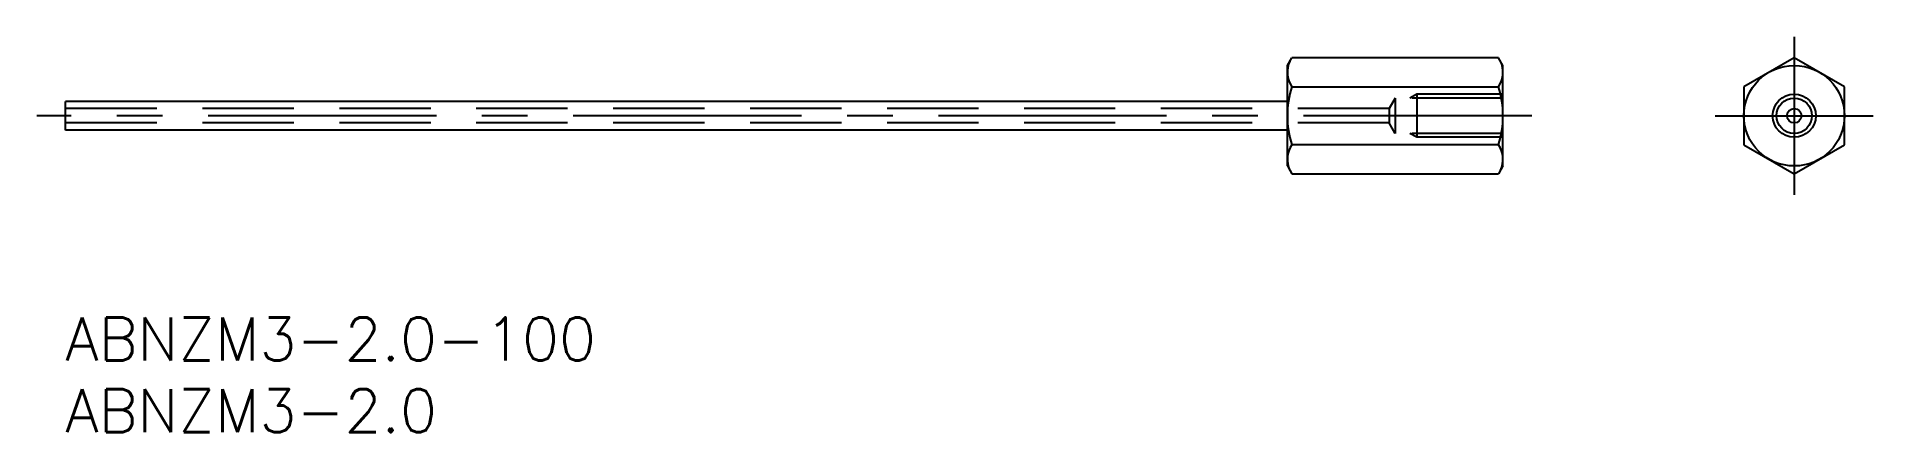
# Model space of a CAD drawing. Extents: x -2 to 126, y -8 to 20.
import ezdxf

# ---------------------------------------------------------------- set-up
doc = ezdxf.new("R2010")
doc.units = 0
doc.header["$LTSCALE"] = 0.5
doc.linetypes.add('CENTER', pattern=[50.8, 31.75, -6.35, 6.35, -6.35])
doc.linetypes.add('DASHED', pattern=[19.05, 12.7, -6.35])
for name, color, linetype in [('MSM_CENTER', 1, 'CENTER'), ('MSM_CONTINUOUS', 7, 'CONTINUOUS'), ('MSM_DASHED', 4, 'DASHED'), ('MSM_NARROW', 5, 'CONTINUOUS'), ('MSM_PART_NUMBER', 7, 'CONTINUOUS')]:
    doc.layers.add(name, color=color, linetype=linetype)
doc.styles.get("Standard").update_dxf_attribs({"font": 'txt.shx', "height": 3, "bigfont": 'bigfont.shx'})

# ---------------------------------------------------------------- blocks, each defined once
blk = doc.blocks.new('*U8')
at = {"layer": 'MSM_PART_NUMBER'}
blk.add_text('ABNZM3-2.0-100', height=3, dxfattribs=at).set_placement((0, -3))
blk = doc.blocks.new('*U9')
at = {"layer": 'MSM_PART_NUMBER'}
blk.add_text('ABNZM3-2.0', height=3, dxfattribs=at).set_placement((0, -8))

msp = doc.modelspace()

# ---------------------------------------------------------------- linework, layer by layer
at = {"layer": 'MSM_CENTER'}
for p, q in [((120.26, 19.54), (120.26, 8.54)), ((102, 14.04), (-2, 14.04)), ((114.76, 14.04), (125.76, 14.04))]:
    msp.add_line(p, q, dxfattribs=at)
at = {"layer": 'MSM_CONTINUOUS'}
for p, q in [((85, 17.54), (85.31, 18.08)), ((99.69, 18.08), (85.31, 18.08)), ((100, 17.54), (99.69, 18.08)), ((120.26, 18.08), (116.76, 16.06)), ((123.76, 16.06), (120.26, 18.08)), ((85, 10.54), (85, 17.54)), ((100, 10.54), (100, 17.54)), ((85.31, 16.06), (99.69, 16.06)), ((116.76, 16.06), (116.76, 12.02)), ((123.76, 12.02), (123.76, 16.06)), ((0, 13.04), (0, 15.04)), ((85, 15.04), (0, 15.04)), ((85, 13.04), (0, 13.04)), ((99.69, 12.02), (85.31, 12.02)), ((116.76, 12.02), (120.26, 10)), ((120.26, 10), (123.76, 12.02)), ((85, 10.54), (85.31, 10)), ((100, 10.54), (99.69, 10)), ((85.31, 10), (99.69, 10))]:
    msp.add_line(p, q, dxfattribs=at)
for radius in [3.5, 1.23, 0.5]:
    msp.add_circle((120.26, 14.04), radius, dxfattribs=at)
for centre, radius, start, end in [((86.79, 17.07), 1.79, 154.3842, 214.3842), ((98.21, 17.07), 1.79, 325.6158, 25.6158), ((91.69, 14.04), 6.69, 162.412, 197.588), ((93.31, 14.04), 6.69, 342.412, 17.588), ((86.79, 11.01), 1.79, 145.6158, 205.6158), ((98.21, 11.01), 1.79, 334.3842, 34.3842)]:
    msp.add_arc(centre, radius, start, end, dxfattribs=at)
at = {"layer": 'MSM_DASHED'}
for p, q in [((94, 15.54), (93.53, 15.27)), ((100, 15.54), (94, 15.54)), ((94, 15.54), (94, 12.54)), ((92.08, 14.54), (0, 14.54)), ((92.5, 15.27), (92.08, 14.54)), ((92.08, 14.54), (92.08, 13.54)), ((100, 15.27), (92.5, 15.27)), ((92.5, 15.27), (92.5, 12.81)), ((92.08, 13.54), (0, 13.54)), ((92.5, 12.81), (92.08, 13.54)), ((100, 12.81), (92.5, 12.81)), ((94, 12.54), (93.53, 12.81)), ((100, 12.54), (94, 12.54))]:
    msp.add_line(p, q, dxfattribs=at)
at = {"layer": 'MSM_NARROW'}
msp.add_circle((120.26, 14.04), 1.5, dxfattribs=at)

# ---------------------------------------------------------------- block references
at = {"layer": 'MSM_CONTINUOUS'}
for name in ['*U8', '*U9']:
    msp.add_blockref(name, (0, 0), dxfattribs=at)

doc.saveas('drawing.dxf')
